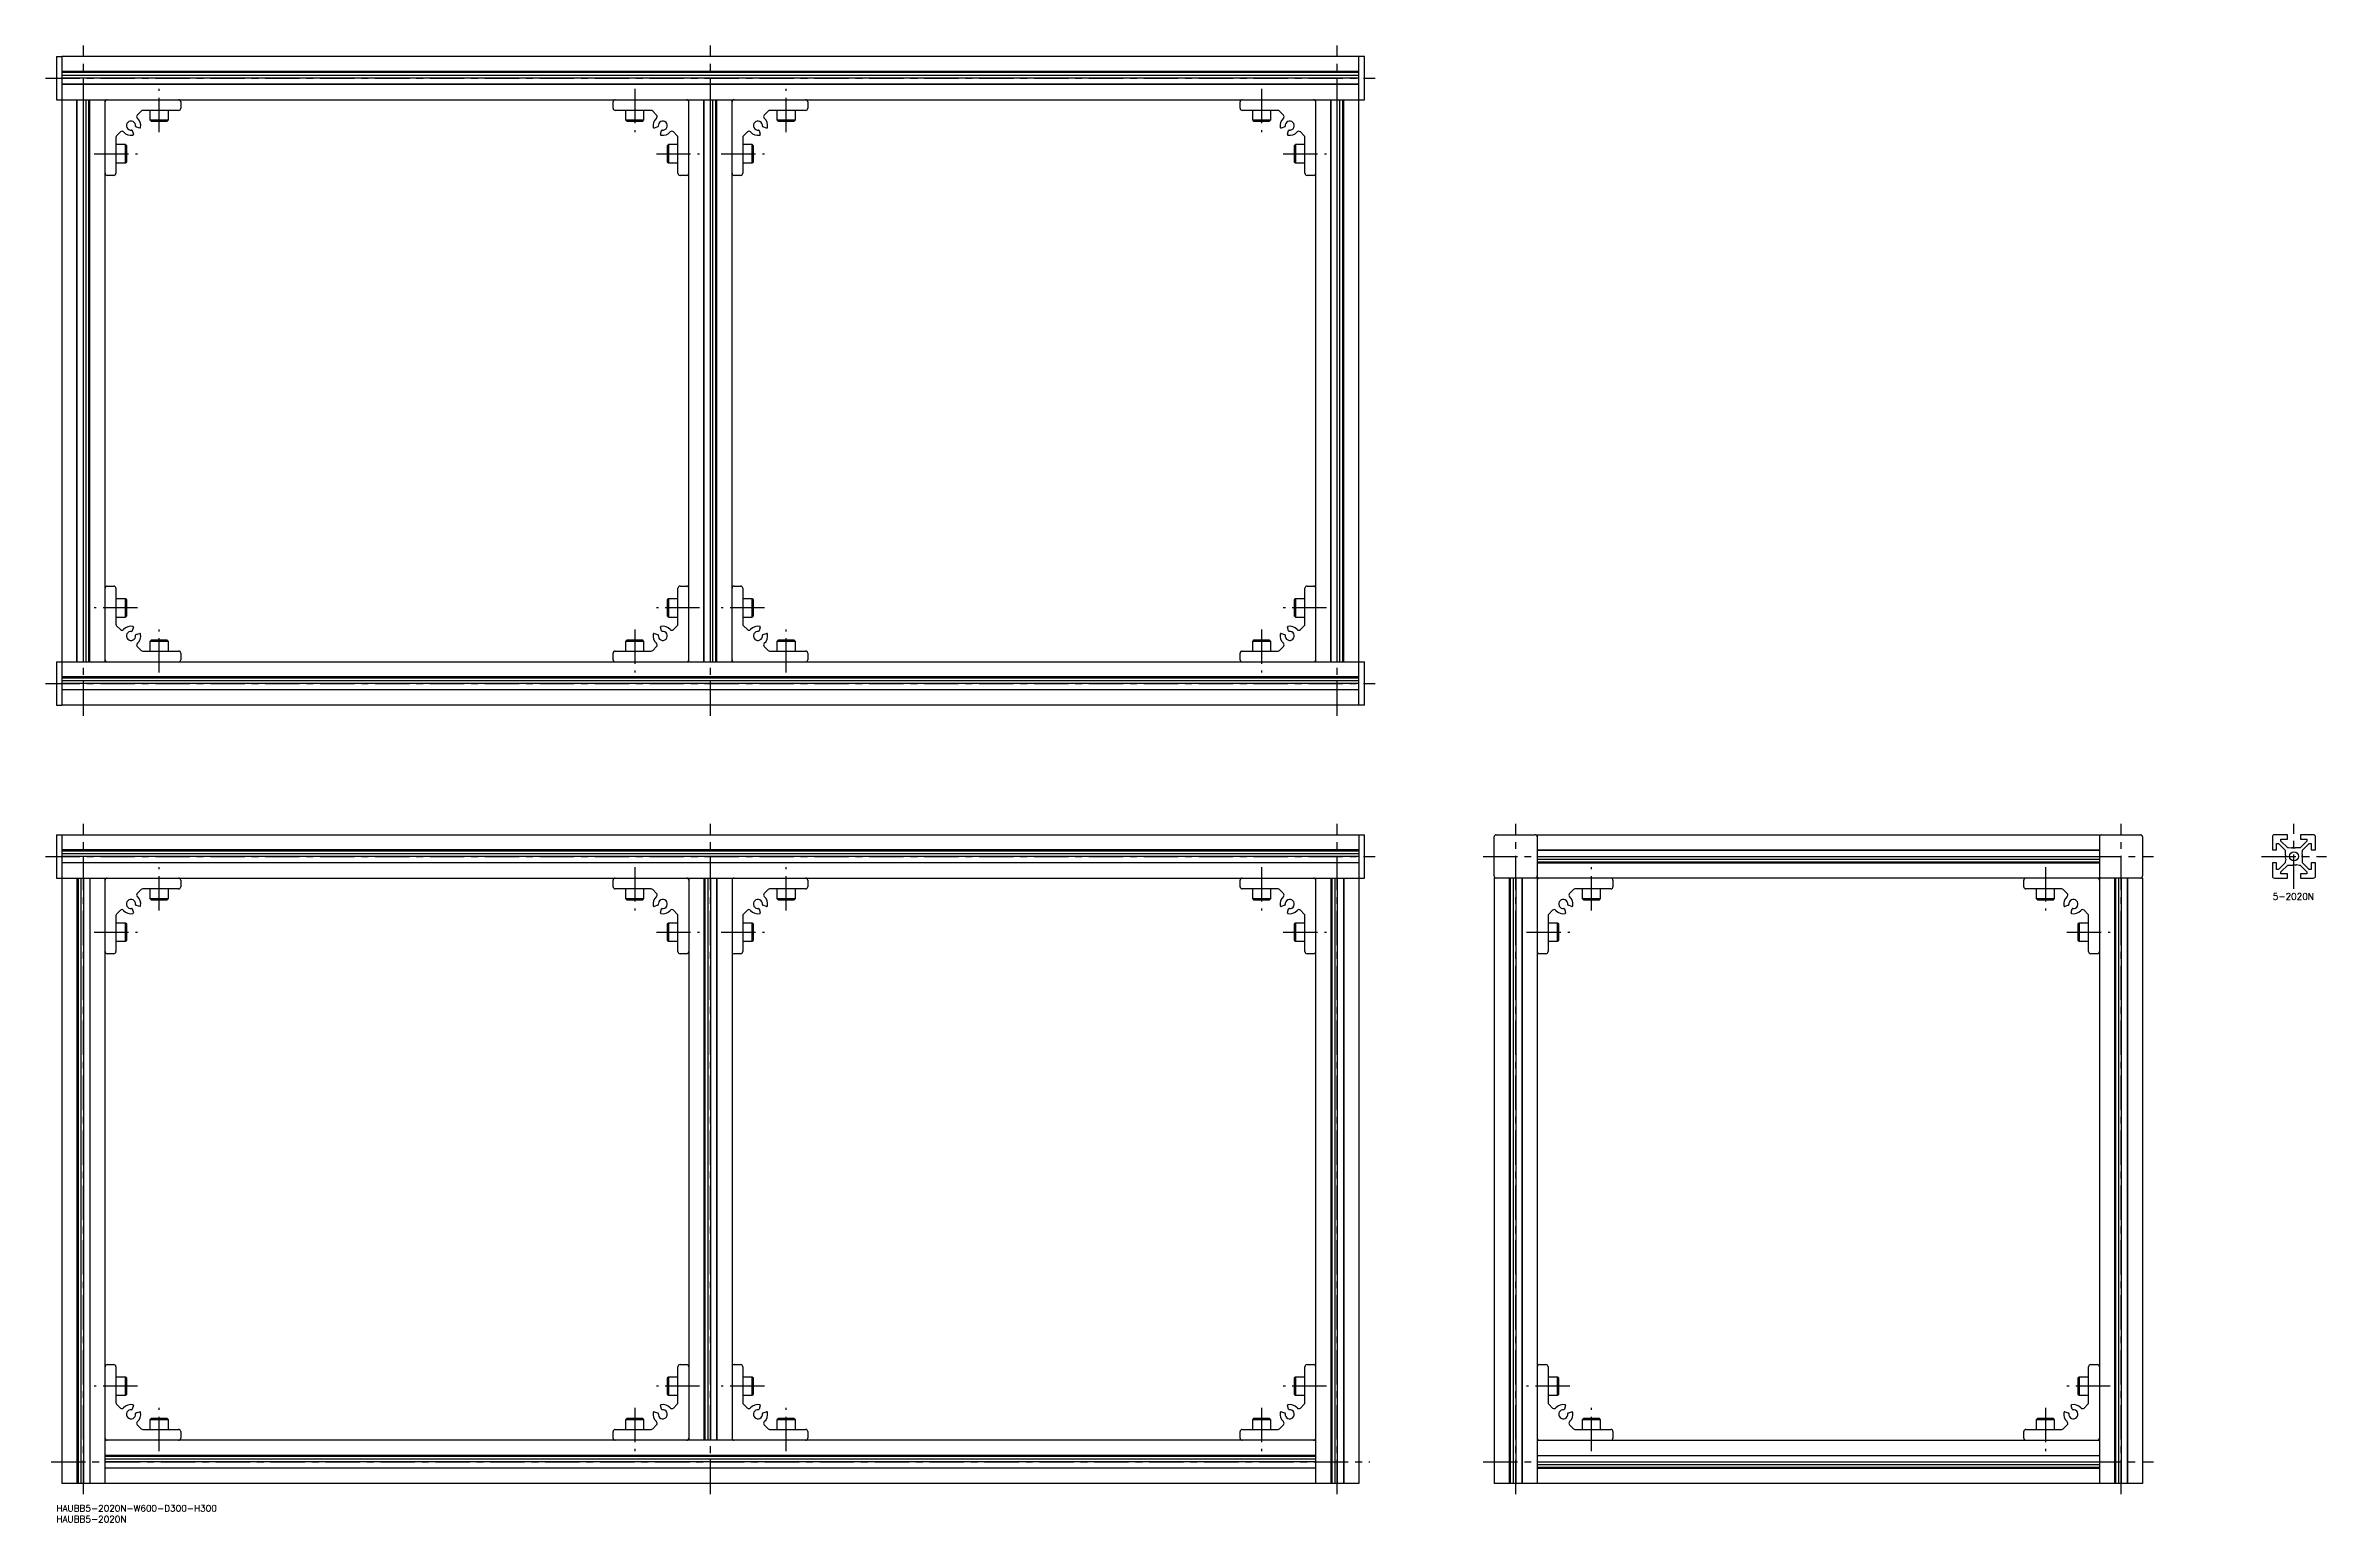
# Model space of a CAD drawing. Extents: x -5 to 1050, y -8 to 675.
import ezdxf

# ---------------------------------------------------------------- set-up
doc = ezdxf.new("R2010")
doc.units = 0
doc.header["$LTSCALE"] = 0.5
doc.linetypes.add('CENTER', pattern=[50.8, 31.75, -6.35, 6.35, -6.35])
for name, color, linetype in [('MSM_CENTER', 1, 'CENTER'), ('MSM_CONTINUOUS', 7, 'CONTINUOUS'), ('MSM_PART_NUMBER', 7, 'CONTINUOUS')]:
    doc.layers.add(name, color=color, linetype=linetype)
doc.styles.get("Standard").update_dxf_attribs({"font": 'txt.shx', "height": 3, "bigfont": 'bigfont.shx'})

# ---------------------------------------------------------------- blocks, each defined once
blk = doc.blocks.new('*U8')
at = {"layer": 'MSM_PART_NUMBER'}
blk.add_text('HAUBB5-2020N-W600-D300-H300', height=3, dxfattribs=at).set_placement((0, -3))
blk = doc.blocks.new('*U9')
at = {"layer": 'MSM_PART_NUMBER'}
blk.add_text('HAUBB5-2020N', height=3, dxfattribs=at).set_placement((0, -8))
blk = doc.blocks.new('*U10')
at = {"layer": 'MSM_PART_NUMBER'}
blk.add_text('5-2020N', height=3, dxfattribs=at).set_placement((1025.2, 280))

msp = doc.modelspace()

# ---------------------------------------------------------------- linework, layer by layer
at = {"layer": 'MSM_CENTER'}
for p, q in [((12.5, 365), (12.5, 675)), ((302.5, 365), (302.5, 675)), ((592.5, 365), (592.5, 675)), ((-5, 660), (610, 660)), ((47.5, 635), (47.5, 655)), ((267.5, 655), (267.5, 635)), ((337.5, 635), (337.5, 655)), ((557.5, 655), (557.5, 635)), ((17.5, 625), (37.5, 625)), ((277.5, 625), (297.5, 625)), ((307.5, 625), (327.5, 625)), ((567.5, 625), (587.5, 625)), ((37.5, 415), (17.5, 415)), ((297.5, 415), (277.5, 415)), ((327.5, 415), (307.5, 415)), ((587.5, 415), (567.5, 415)), ((47.5, 385), (47.5, 405)), ((267.5, 405), (267.5, 385)), ((337.5, 385), (337.5, 405)), ((557.5, 405), (557.5, 385)), ((-5, 380), (610, 380)), ((12.5, 5), (12.5, 315)), ((302.5, 5), (302.5, 315)), ((592.5, 5), (592.5, 315)), ((675, 5), (675, 315)), ((955, 5), (955, 315)), ((1035, 285), (1035, 315)), ((-5, 300), (610, 300)), ((660, 300), (970, 300)), ((1020, 300), (1050, 300)), ((47.5, 275), (47.5, 295)), ((267.5, 295), (267.5, 275)), ((337.5, 275), (337.5, 295)), ((557.5, 295), (557.5, 275)), ((710, 275), (710, 295)), ((920, 295), (920, 275)), ((17.5, 265), (37.5, 265)), ((277.5, 265), (297.5, 265)), ((307.5, 265), (327.5, 265)), ((567.5, 265), (587.5, 265)), ((680, 265), (700, 265)), ((930, 265), (950, 265)), ((37.5, 55), (17.5, 55)), ((297.5, 55), (277.5, 55)), ((327.5, 55), (307.5, 55)), ((587.5, 55), (567.5, 55)), ((700, 55), (680, 55)), ((950, 55), (930, 55)), ((47.5, 25), (47.5, 45)), ((267.5, 45), (267.5, 25)), ((337.5, 25), (337.5, 45)), ((557.5, 45), (557.5, 25)), ((710, 25), (710, 45)), ((920, 45), (920, 25)), ((-2.5, 20), (607.5, 20)), ((660, 20), (970, 20))]:
    msp.add_line(p, q, dxfattribs=at)
at = {"layer": 'MSM_CONTINUOUS'}
for p, q in [((0, 670), (2.5, 670)), ((0, 670), (0, 650)), ((2.5, 670), (2.5, 370)), ((605, 670), (2.5, 670)), ((602.5, 370), (602.5, 670)), ((605, 650), (605, 670)), ((602.5, 663), (2.5, 663)), ((602.5, 662.9), (2.5, 662.9)), ((602.5, 662.5), (2.5, 662.5)), ((602.5, 661.2), (2.5, 661.2)), ((602.5, 660), (2.5, 660)), ((602.5, 657.1), (2.5, 657.1)), ((602.5, 657), (2.5, 657)), ((0, 650), (605, 650)), ((9.5, 390), (9.5, 650)), ((9.6, 390), (9.6, 650)), ((12.5, 390), (12.5, 650)), ((13.7, 390), (13.7, 650)), ((15, 390), (15, 650)), ((15.4, 390), (15.4, 650)), ((15.5, 390), (15.5, 650)), ((22.5, 390), (22.5, 650)), ((39.2, 644.7), (37.4, 642.9)), ((56.5, 645), (39.9, 645)), ((43.2, 645), (43.2, 640.6)), ((51.8, 640.6), (51.8, 645)), ((57.5, 649), (57.5, 646)), ((257.5, 646), (257.5, 649)), ((275.1, 645), (258.5, 645)), ((263.2, 645), (263.2, 640.6)), ((271.7, 640.6), (271.7, 645)), ((277.6, 642.9), (275.8, 644.7)), ((292.5, 390), (292.5, 650)), ((299.5, 390), (299.5, 650)), ((299.6, 390), (299.6, 650)), ((302.5, 390), (302.5, 650)), ((303.7, 390), (303.7, 650)), ((305, 390), (305, 650)), ((305.4, 390), (305.4, 650)), ((305.5, 390), (305.5, 650)), ((312.5, 390), (312.5, 650)), ((329.2, 644.7), (327.4, 642.9)), ((346.5, 645), (329.9, 645)), ((333.2, 645), (333.2, 640.6)), ((341.8, 640.6), (341.8, 645)), ((347.5, 649), (347.5, 646)), ((547.5, 646), (547.5, 649)), ((565.1, 645), (548.5, 645)), ((553.2, 645), (553.2, 640.6)), ((561.7, 640.6), (561.7, 645)), ((567.6, 642.9), (565.8, 644.7)), ((582.5, 390), (582.5, 650)), ((589.5, 390), (589.5, 650)), ((589.6, 390), (589.6, 650)), ((592.5, 390), (592.5, 650)), ((593.7, 390), (593.7, 650)), ((595, 390), (595, 650)), ((595.4, 390), (595.4, 650)), ((595.5, 390), (595.5, 650)), ((29.6, 635.1), (27.8, 633.3)), ((35.1, 635.7), (35.6, 634)), ((38.5, 636.9), (36.8, 637.4)), ((43.2, 640.6), (43.8, 640)), ((43.2, 640.6), (51.8, 640.6)), ((43.8, 640), (51.2, 640)), ((51.2, 640), (51.8, 640.6)), ((263.2, 640.6), (263.8, 640)), ((263.2, 640.6), (271.7, 640.6)), ((263.8, 640), (271.2, 640)), ((271.2, 640), (271.7, 640.6)), ((278.2, 637.4), (276.5, 636.9)), ((279.4, 634), (279.9, 635.7)), ((287.2, 633.3), (285.4, 635.1)), ((319.6, 635.1), (317.8, 633.3)), ((325.1, 635.7), (325.6, 634)), ((328.5, 636.9), (326.8, 637.4)), ((333.2, 640.6), (333.8, 640)), ((333.2, 640.6), (341.8, 640.6)), ((333.8, 640), (341.2, 640)), ((341.2, 640), (341.8, 640.6)), ((553.2, 640.6), (553.8, 640)), ((553.2, 640.6), (561.7, 640.6)), ((553.8, 640), (561.2, 640)), ((561.2, 640), (561.7, 640.6)), ((568.2, 637.4), (566.5, 636.9)), ((569.4, 634), (569.9, 635.7)), ((577.2, 633.3), (575.4, 635.1)), ((27.5, 632.6), (27.5, 616)), ((31.9, 629.2), (27.5, 629.2)), ((32.5, 628.7), (31.9, 629.2)), ((31.9, 620.8), (31.9, 629.2)), ((32.5, 621.3), (32.5, 628.7)), ((283.1, 629.2), (282.5, 628.7)), ((282.5, 628.7), (282.5, 621.3)), ((287.5, 629.2), (283.1, 629.2)), ((283.1, 629.2), (283.1, 620.8)), ((287.5, 616), (287.5, 632.6)), ((317.5, 632.6), (317.5, 616)), ((321.9, 629.2), (317.5, 629.2)), ((322.5, 628.7), (321.9, 629.2)), ((321.9, 620.8), (321.9, 629.2)), ((322.5, 621.3), (322.5, 628.7)), ((573.1, 629.2), (572.5, 628.7)), ((572.5, 628.7), (572.5, 621.3)), ((577.5, 629.2), (573.1, 629.2)), ((573.1, 629.2), (573.1, 620.8)), ((577.5, 616), (577.5, 632.6)), ((26.5, 615), (23.5, 615)), ((27.5, 620.8), (31.9, 620.8)), ((31.9, 620.8), (32.5, 621.3)), ((282.5, 621.3), (283.1, 620.8)), ((283.1, 620.8), (287.5, 620.8)), ((291.5, 615), (288.5, 615)), ((316.5, 615), (313.5, 615)), ((317.5, 620.8), (321.9, 620.8)), ((321.9, 620.8), (322.5, 621.3)), ((572.5, 621.3), (573.1, 620.8)), ((573.1, 620.8), (577.5, 620.8)), ((581.5, 615), (578.5, 615)), ((23.5, 425), (26.5, 425)), ((27.5, 424), (27.5, 407.4)), ((287.5, 407.4), (287.5, 424)), ((288.5, 425), (291.5, 425)), ((313.5, 425), (316.5, 425)), ((317.5, 424), (317.5, 407.4)), ((577.5, 407.4), (577.5, 424)), ((578.5, 425), (581.5, 425)), ((31.9, 419.2), (27.5, 419.2)), ((32.5, 418.7), (31.9, 419.2)), ((31.9, 410.7), (31.9, 419.2)), ((32.5, 411.3), (32.5, 418.7)), ((283.1, 419.2), (282.5, 418.7)), ((282.5, 418.7), (282.5, 411.3)), ((287.5, 419.2), (283.1, 419.2)), ((283.1, 419.2), (283.1, 410.7)), ((321.9, 419.2), (317.5, 419.2)), ((322.5, 418.7), (321.9, 419.2)), ((321.9, 410.7), (321.9, 419.2)), ((322.5, 411.3), (322.5, 418.7)), ((573.1, 419.2), (572.5, 418.7)), ((572.5, 418.7), (572.5, 411.3)), ((577.5, 419.2), (573.1, 419.2)), ((573.1, 419.2), (573.1, 410.7)), ((27.5, 410.7), (31.9, 410.7)), ((27.8, 406.7), (29.6, 404.9)), ((31.9, 410.7), (32.5, 411.3)), ((35.6, 406), (35.1, 404.3)), ((36.8, 402.6), (38.5, 403.1)), ((276.5, 403.1), (278.2, 402.6)), ((279.9, 404.3), (279.4, 406)), ((282.5, 411.3), (283.1, 410.7)), ((283.1, 410.7), (287.5, 410.7)), ((285.4, 404.9), (287.2, 406.7)), ((317.5, 410.7), (321.9, 410.7)), ((317.8, 406.7), (319.6, 404.9)), ((321.9, 410.7), (322.5, 411.3)), ((325.6, 406), (325.1, 404.3)), ((326.8, 402.6), (328.5, 403.1)), ((566.5, 403.1), (568.2, 402.6)), ((569.9, 404.3), (569.4, 406)), ((572.5, 411.3), (573.1, 410.7)), ((573.1, 410.7), (577.5, 410.7)), ((575.4, 404.9), (577.2, 406.7)), ((37.4, 397.1), (39.2, 395.3)), ((39.9, 395), (56.5, 395)), ((43.8, 400), (43.2, 399.4)), ((43.2, 399.4), (43.2, 395)), ((51.8, 399.4), (43.2, 399.4)), ((51.2, 400), (43.8, 400)), ((51.8, 399.4), (51.2, 400)), ((51.8, 395), (51.8, 399.4)), ((57.5, 394), (57.5, 391)), ((257.5, 391), (257.5, 394)), ((258.5, 395), (275.1, 395)), ((263.8, 400), (263.2, 399.4)), ((263.2, 399.4), (263.2, 395)), ((271.7, 399.4), (263.2, 399.4)), ((271.2, 400), (263.8, 400)), ((271.7, 399.4), (271.2, 400)), ((271.7, 395), (271.7, 399.4)), ((275.8, 395.3), (277.6, 397.1)), ((327.4, 397.1), (329.2, 395.3)), ((329.9, 395), (346.5, 395)), ((333.8, 400), (333.2, 399.4)), ((333.2, 399.4), (333.2, 395)), ((341.8, 399.4), (333.2, 399.4)), ((341.2, 400), (333.8, 400)), ((341.8, 399.4), (341.2, 400)), ((341.8, 395), (341.8, 399.4)), ((347.5, 394), (347.5, 391)), ((547.5, 391), (547.5, 394)), ((548.5, 395), (565.1, 395)), ((553.8, 400), (553.2, 399.4)), ((553.2, 399.4), (553.2, 395)), ((561.7, 399.4), (553.2, 399.4)), ((561.2, 400), (553.8, 400)), ((561.7, 399.4), (561.2, 400)), ((561.7, 395), (561.7, 399.4)), ((565.8, 395.3), (567.6, 397.1)), ((0, 390), (605, 390)), ((0, 390), (0, 370)), ((602.5, 383), (2.5, 383)), ((602.5, 382.9), (2.5, 382.9)), ((602.5, 382.5), (2.5, 382.5)), ((602.5, 381.2), (2.5, 381.2)), ((602.5, 380), (2.5, 380)), ((605, 370), (605, 390)), ((0, 370), (2.5, 370)), ((602.5, 377.1), (2.5, 377.1)), ((602.5, 377), (2.5, 377)), ((605, 370), (2.5, 370)), ((0, 310), (0, 290)), ((0, 310), (605, 310)), ((2.5, 310), (2.5, 290)), ((602.5, 310), (602.5, 10)), ((605, 290), (605, 310)), ((665, 291), (665, 309)), ((666, 310), (684, 310)), ((685, 310), (685, 10)), ((685, 310), (945, 310)), ((945, 310), (945, 10)), ((946, 310), (964, 310)), ((965, 309), (965, 291)), ((1025, 309), (1025, 303)), ((1032, 310), (1026, 310)), ((1027, 303), (1027, 306)), ((1027, 306), (1027.9, 306)), ((1027.9, 306), (1031, 302.9)), ((1029, 307.1), (1029, 308)), ((1029, 308), (1032, 308)), ((1032.1, 304), (1029, 307.1)), ((1032, 308), (1032, 310)), ((1041, 307.1), (1037.9, 304)), ((1044, 310), (1038, 310)), ((1038, 310), (1038, 308)), ((1038, 308), (1041, 308)), ((1039, 302.9), (1042.1, 306)), ((1041, 308), (1041, 307.1)), ((1042.1, 306), (1043, 306)), ((1043, 306), (1043, 303)), ((1045, 303), (1045, 309)), ((602.5, 303), (2.5, 303)), ((602.5, 302.9), (2.5, 302.9)), ((602.5, 302.5), (2.5, 302.5)), ((602.5, 301.2), (2.5, 301.2)), ((602.5, 300), (2.5, 300)), ((602.5, 297.1), (2.5, 297.1)), ((602.5, 297), (2.5, 297)), ((685, 303), (945, 303)), ((685, 302.9), (945, 302.9)), ((685, 300), (945, 300)), ((685, 298.8), (945, 298.8)), ((685, 297.5), (945, 297.5)), ((685, 297.1), (945, 297.1)), ((685, 297), (945, 297)), ((1025, 303), (1027, 303)), ((1027, 297), (1025, 297)), ((1025, 297), (1025, 291)), ((1027, 294), (1027, 297)), ((1031, 297.1), (1027.9, 294)), ((1029, 292.9), (1032.1, 296)), ((1031, 302.9), (1031, 300.7)), ((1031.2, 298.8), (1031, 297.5)), ((1031, 297.5), (1031, 297.1)), ((1031.1, 300.4), (1031.3, 300)), ((1031.3, 300), (1031.1, 299.6)), ((1031.1, 299.1), (1031.2, 298.8)), ((1032.5, 304), (1032.1, 304)), ((1032.1, 296), (1034.3, 296)), ((1033.8, 303.8), (1032.5, 304)), ((1034.1, 303.9), (1033.8, 303.8)), ((1035, 303.7), (1034.6, 303.9)), ((1034.6, 296.1), (1035, 296.3)), ((1035.4, 303.9), (1035, 303.7)), ((1035, 296.3), (1035.4, 296.1)), ((1037.9, 304), (1035.7, 304)), ((1035.9, 296.1), (1036.2, 296.2)), ((1036.2, 296.2), (1037.5, 296)), ((1037.5, 296), (1037.9, 296)), ((1037.9, 296), (1041, 292.9)), ((1038.7, 300), (1038.9, 300.4)), ((1038.9, 299.6), (1038.7, 300)), ((1038.8, 301.2), (1039, 302.5)), ((1038.9, 300.9), (1038.8, 301.2)), ((1039, 302.5), (1039, 302.9)), ((1039, 297.1), (1039, 299.3)), ((1042.1, 294), (1039, 297.1)), ((1043, 303), (1045, 303)), ((1045, 297), (1043, 297)), ((1043, 297), (1043, 294)), ((1045, 291), (1045, 297)), ((0, 290), (605, 290)), ((2.5, 290), (2.5, 10)), ((9.5, 290), (9.5, 10)), ((9.6, 290), (9.6, 10)), ((10, 290), (10, 10)), ((11.3, 290), (11.3, 10)), ((12.5, 290), (12.5, 10)), ((15.4, 290), (15.4, 10)), ((15.5, 290), (15.5, 10)), ((22.5, 10), (22.5, 290)), ((56.5, 285), (39.9, 285)), ((43.2, 285), (43.2, 280.6)), ((51.8, 280.6), (51.8, 285)), ((57.5, 289), (57.5, 286)), ((257.5, 286), (257.5, 289)), ((275.1, 285), (258.5, 285)), ((263.2, 285), (263.2, 280.6)), ((271.7, 280.6), (271.7, 285)), ((292.5, 290), (292.5, 30)), ((299.5, 290), (299.5, 30)), ((299.6, 290), (299.6, 30)), ((300, 290), (300, 30)), ((301.3, 290), (301.3, 30)), ((302.5, 290), (302.5, 30)), ((305.4, 290), (305.4, 30)), ((305.5, 290), (305.5, 30)), ((312.5, 290), (312.5, 30)), ((346.5, 285), (329.9, 285)), ((333.2, 285), (333.2, 280.6)), ((341.8, 280.6), (341.8, 285)), ((347.5, 289), (347.5, 286)), ((547.5, 286), (547.5, 289)), ((565.1, 285), (548.5, 285)), ((553.2, 285), (553.2, 280.6)), ((561.7, 280.6), (561.7, 285)), ((582.5, 10), (582.5, 290)), ((589.5, 290), (589.5, 10)), ((589.6, 290), (589.6, 10)), ((590, 290), (590, 10)), ((591.3, 290), (591.3, 10)), ((592.5, 290), (592.5, 10)), ((595.4, 290), (595.4, 10)), ((595.5, 290), (595.5, 10)), ((965, 290), (665, 290)), ((665, 290), (665, 10)), ((672, 290), (672, 10)), ((672.1, 290), (672.1, 10)), ((672.5, 290), (672.5, 10)), ((673.8, 290), (673.8, 10)), ((675, 290), (675, 10)), ((677.9, 290), (677.9, 10)), ((678, 290), (678, 10)), ((719, 285), (702.4, 285)), ((705.8, 285), (705.8, 280.6)), ((714.2, 280.6), (714.2, 285)), ((720, 289), (720, 286)), ((910, 286), (910, 289)), ((927.6, 285), (911, 285)), ((915.8, 285), (915.8, 280.6)), ((924.2, 280.6), (924.2, 285)), ((952, 290), (952, 10)), ((952.1, 290), (952.1, 10)), ((952.5, 290), (952.5, 10)), ((953.8, 290), (953.8, 10)), ((955, 290), (955, 10)), ((957.9, 290), (957.9, 10)), ((958, 290), (958, 10)), ((965, 290), (965, 10)), ((1026, 290), (1032, 290)), ((1027.9, 294), (1027, 294)), ((1029, 292), (1029, 292.9)), ((1032, 292), (1029, 292)), ((1032, 290), (1032, 292)), ((1038, 292), (1038, 290)), ((1041, 292), (1038, 292)), ((1038, 290), (1044, 290)), ((1041, 292.9), (1041, 292)), ((1043, 294), (1042.1, 294)), ((29.6, 275.1), (27.8, 273.3)), ((35.1, 275.7), (35.6, 274)), ((38.5, 276.9), (36.8, 277.4)), ((39.2, 284.7), (37.4, 282.9)), ((43.2, 280.6), (43.8, 280)), ((43.2, 280.6), (51.8, 280.6)), ((43.8, 280), (51.2, 280)), ((51.2, 280), (51.8, 280.6)), ((263.2, 280.6), (263.8, 280)), ((263.2, 280.6), (271.7, 280.6)), ((263.8, 280), (271.2, 280)), ((271.2, 280), (271.7, 280.6)), ((277.6, 282.9), (275.8, 284.7)), ((278.2, 277.4), (276.5, 276.9)), ((279.4, 274), (279.9, 275.7)), ((287.2, 273.3), (285.4, 275.1)), ((319.6, 275.1), (317.8, 273.3)), ((325.1, 275.7), (325.6, 274)), ((328.5, 276.9), (326.8, 277.4)), ((329.2, 284.7), (327.4, 282.9)), ((333.2, 280.6), (333.8, 280)), ((333.2, 280.6), (341.8, 280.6)), ((333.8, 280), (341.2, 280)), ((341.2, 280), (341.8, 280.6)), ((553.2, 280.6), (553.8, 280)), ((553.2, 280.6), (561.7, 280.6)), ((553.8, 280), (561.2, 280)), ((561.2, 280), (561.7, 280.6)), ((567.6, 282.9), (565.8, 284.7)), ((568.2, 277.4), (566.5, 276.9)), ((569.4, 274), (569.9, 275.7)), ((577.2, 273.3), (575.4, 275.1)), ((692.1, 275.1), (690.3, 273.3)), ((697.6, 275.7), (698.1, 274)), ((701, 276.9), (699.3, 277.4)), ((701.7, 284.7), (699.9, 282.9)), ((705.8, 280.6), (706.3, 280)), ((705.8, 280.6), (714.2, 280.6)), ((706.3, 280), (713.7, 280)), ((713.7, 280), (714.2, 280.6)), ((915.8, 280.6), (916.3, 280)), ((915.8, 280.6), (924.2, 280.6)), ((916.3, 280), (923.7, 280)), ((923.7, 280), (924.2, 280.6)), ((930.1, 282.9), (928.3, 284.7)), ((930.7, 277.4), (929, 276.9)), ((931.9, 274), (932.4, 275.7)), ((939.7, 273.3), (937.9, 275.1)), ((27.5, 272.6), (27.5, 256)), ((31.9, 269.2), (27.5, 269.2)), ((32.5, 268.7), (31.9, 269.2)), ((31.9, 260.8), (31.9, 269.2)), ((32.5, 261.3), (32.5, 268.7)), ((283.1, 269.2), (282.5, 268.7)), ((282.5, 268.7), (282.5, 261.3)), ((287.5, 269.2), (283.1, 269.2)), ((283.1, 269.2), (283.1, 260.8)), ((287.5, 256), (287.5, 272.6)), ((317.5, 272.6), (317.5, 256)), ((321.9, 269.2), (317.5, 269.2)), ((322.5, 268.7), (321.9, 269.2)), ((321.9, 260.8), (321.9, 269.2)), ((322.5, 261.3), (322.5, 268.7)), ((573.1, 269.2), (572.5, 268.7)), ((572.5, 268.7), (572.5, 261.3)), ((577.5, 269.2), (573.1, 269.2)), ((573.1, 269.2), (573.1, 260.8)), ((577.5, 256), (577.5, 272.6)), ((690, 272.6), (690, 256)), ((694.4, 269.2), (690, 269.2)), ((695, 268.7), (694.4, 269.2)), ((694.4, 260.8), (694.4, 269.2)), ((695, 261.3), (695, 268.7)), ((935.6, 269.2), (935, 268.7)), ((935, 268.7), (935, 261.3)), ((940, 269.2), (935.6, 269.2)), ((935.6, 269.2), (935.6, 260.8)), ((940, 256), (940, 272.6)), ((26.5, 255), (23.5, 255)), ((27.5, 260.8), (31.9, 260.8)), ((31.9, 260.8), (32.5, 261.3)), ((282.5, 261.3), (283.1, 260.8)), ((283.1, 260.8), (287.5, 260.8)), ((291.5, 255), (288.5, 255)), ((316.5, 255), (313.5, 255)), ((317.5, 260.8), (321.9, 260.8)), ((321.9, 260.8), (322.5, 261.3)), ((572.5, 261.3), (573.1, 260.8)), ((573.1, 260.8), (577.5, 260.8)), ((581.5, 255), (578.5, 255)), ((689, 255), (686, 255)), ((690, 260.8), (694.4, 260.8)), ((694.4, 260.8), (695, 261.3)), ((935, 261.3), (935.6, 260.8)), ((935.6, 260.8), (940, 260.8)), ((944, 255), (941, 255)), ((23.5, 65), (26.5, 65)), ((27.5, 64), (27.5, 47.4)), ((287.5, 47.4), (287.5, 64)), ((288.5, 65), (291.5, 65)), ((313.5, 65), (316.5, 65)), ((317.5, 64), (317.5, 47.4)), ((577.5, 47.4), (577.5, 64)), ((578.5, 65), (581.5, 65)), ((686, 65), (689, 65)), ((690, 64), (690, 47.4)), ((940, 47.4), (940, 64)), ((941, 65), (944, 65)), ((31.9, 59.2), (27.5, 59.2)), ((32.5, 58.7), (31.9, 59.2)), ((31.9, 50.8), (31.9, 59.2)), ((32.5, 51.3), (32.5, 58.7)), ((283.1, 59.2), (282.5, 58.7)), ((282.5, 58.7), (282.5, 51.3)), ((287.5, 59.2), (283.1, 59.2)), ((283.1, 59.2), (283.1, 50.8)), ((321.9, 59.2), (317.5, 59.2)), ((322.5, 58.7), (321.9, 59.2)), ((321.9, 50.8), (321.9, 59.2)), ((322.5, 51.3), (322.5, 58.7)), ((573.1, 59.2), (572.5, 58.7)), ((572.5, 58.7), (572.5, 51.3)), ((577.5, 59.2), (573.1, 59.2)), ((573.1, 59.2), (573.1, 50.8)), ((694.4, 59.2), (690, 59.2)), ((695, 58.7), (694.4, 59.2)), ((694.4, 50.8), (694.4, 59.2)), ((695, 51.3), (695, 58.7)), ((935.6, 59.2), (935, 58.7)), ((935, 58.7), (935, 51.3)), ((940, 59.2), (935.6, 59.2)), ((935.6, 59.2), (935.6, 50.8)), ((27.5, 50.8), (31.9, 50.8)), ((27.8, 46.7), (29.6, 44.9)), ((31.9, 50.8), (32.5, 51.3)), ((35.6, 46), (35.1, 44.3)), ((36.8, 42.6), (38.5, 43.1)), ((276.5, 43.1), (278.2, 42.6)), ((279.9, 44.3), (279.4, 46)), ((282.5, 51.3), (283.1, 50.8)), ((283.1, 50.8), (287.5, 50.8)), ((285.4, 44.9), (287.2, 46.7)), ((317.5, 50.8), (321.9, 50.8)), ((317.8, 46.7), (319.6, 44.9)), ((321.9, 50.8), (322.5, 51.3)), ((325.6, 46), (325.1, 44.3)), ((326.8, 42.6), (328.5, 43.1)), ((566.5, 43.1), (568.2, 42.6)), ((569.9, 44.3), (569.4, 46)), ((572.5, 51.3), (573.1, 50.8)), ((573.1, 50.8), (577.5, 50.8)), ((575.4, 44.9), (577.2, 46.7)), ((690, 50.8), (694.4, 50.8)), ((690.3, 46.7), (692.1, 44.9)), ((694.4, 50.8), (695, 51.3)), ((698.1, 46), (697.6, 44.3)), ((699.3, 42.6), (701, 43.1)), ((929, 43.1), (930.7, 42.6)), ((932.4, 44.3), (931.9, 46)), ((935, 51.3), (935.6, 50.8)), ((935.6, 50.8), (940, 50.8)), ((937.9, 44.9), (939.7, 46.7)), ((37.4, 37.1), (39.2, 35.3)), ((39.9, 35), (56.5, 35)), ((43.8, 40), (43.2, 39.4)), ((43.2, 39.4), (43.2, 35)), ((51.8, 39.4), (43.2, 39.4)), ((51.2, 40), (43.8, 40)), ((51.8, 39.4), (51.2, 40)), ((51.8, 35), (51.8, 39.4)), ((57.5, 34), (57.5, 31)), ((257.5, 31), (257.5, 34)), ((258.5, 35), (275.1, 35)), ((263.8, 40), (263.2, 39.4)), ((263.2, 39.4), (263.2, 35)), ((271.7, 39.4), (263.2, 39.4)), ((271.2, 40), (263.8, 40)), ((271.7, 39.4), (271.2, 40)), ((271.7, 35), (271.7, 39.4)), ((275.8, 35.3), (277.6, 37.1)), ((327.4, 37.1), (329.2, 35.3)), ((329.9, 35), (346.5, 35)), ((333.8, 40), (333.2, 39.4)), ((333.2, 39.4), (333.2, 35)), ((341.8, 39.4), (333.2, 39.4)), ((341.2, 40), (333.8, 40)), ((341.8, 39.4), (341.2, 40)), ((341.8, 35), (341.8, 39.4)), ((347.5, 34), (347.5, 31)), ((547.5, 31), (547.5, 34)), ((548.5, 35), (565.1, 35)), ((553.8, 40), (553.2, 39.4)), ((553.2, 39.4), (553.2, 35)), ((561.7, 39.4), (553.2, 39.4)), ((561.2, 40), (553.8, 40)), ((561.7, 39.4), (561.2, 40)), ((561.7, 35), (561.7, 39.4)), ((565.8, 35.3), (567.6, 37.1)), ((699.9, 37.1), (701.7, 35.3)), ((702.4, 35), (719, 35)), ((706.3, 40), (705.8, 39.4)), ((705.8, 39.4), (705.8, 35)), ((714.2, 39.4), (705.8, 39.4)), ((713.7, 40), (706.3, 40)), ((714.2, 39.4), (713.7, 40)), ((714.2, 35), (714.2, 39.4)), ((720, 34), (720, 31)), ((910, 31), (910, 34)), ((911, 35), (927.6, 35)), ((916.3, 40), (915.8, 39.4)), ((915.8, 39.4), (915.8, 35)), ((924.2, 39.4), (915.8, 39.4)), ((923.7, 40), (916.3, 40)), ((924.2, 39.4), (923.7, 40)), ((924.2, 35), (924.2, 39.4)), ((928.3, 35.3), (930.1, 37.1)), ((582.5, 30), (22.5, 30)), ((582.5, 23), (22.5, 23)), ((582.5, 22.9), (22.5, 22.9)), ((582.5, 22.5), (22.5, 22.5)), ((582.5, 21.2), (22.5, 21.2)), ((685, 30), (945, 30)), ((685, 23), (945, 23)), ((685, 22.9), (945, 22.9)), ((582.5, 20), (22.5, 20)), ((582.5, 17.1), (22.5, 17.1)), ((582.5, 17), (22.5, 17)), ((685, 20), (945, 20)), ((685, 18.8), (945, 18.8)), ((685, 17.5), (945, 17.5)), ((685, 17.1), (945, 17.1)), ((685, 17), (945, 17)), ((602.5, 10), (2.5, 10)), ((965, 10), (665, 10))]:
    msp.add_line(p, q, dxfattribs=at)
msp.add_circle((1035, 300), 2.1, dxfattribs=at)
for centre, radius, start, end in [((23.5, 649), 1, 90, 180), ((39.9, 644), 1, 90, 135), ((56.5, 649), 1, 0, 90), ((56.5, 646), 1, 270, 0), ((258.5, 649), 1, 90, 180), ((258.5, 646), 1, 180, 270), ((275.1, 644), 1, 45, 90), ((291.5, 649), 1, 0, 90), ((313.5, 649), 1, 90, 180), ((329.9, 644), 1, 90, 135), ((346.5, 649), 1, 0, 90), ((346.5, 646), 1, 270, 0), ((548.5, 649), 1, 90, 180), ((548.5, 646), 1, 180, 270), ((565.1, 644), 1, 45, 90), ((581.5, 649), 1, 0, 90), ((28.5, 632.6), 1, 135, 180), ((30.3, 634.4), 1, 40.6809, 135), ((34.5, 638), 4.5, 220.6809, 280.904), ((34.5, 638), 2.1, 352.1808, 277.8192), ((34.8, 635.6), 0.3, 15, 97.8192), ((35.3, 633.9), 0.3, 280.904, 15), ((36.9, 637.7), 0.3, 172.1808, 255), ((38.1, 642.2), 1, 135, 229.3191), ((34.5, 638), 4.5, 349.096, 49.3191), ((38.6, 637.2), 0.3, 255, 349.0961), ((280.5, 638), 4.5, 130.6809, 190.904), ((276.4, 637.2), 0.3, 190.904, 285), ((276.9, 642.2), 1, 310.6809, 45), ((278.1, 637.7), 0.3, 285, 7.8192), ((280.5, 638), 2.1, 262.1808, 187.8192), ((279.7, 633.9), 0.3, 165, 259.0961), ((280.5, 638), 4.5, 259.096, 319.3191), ((280.2, 635.6), 0.3, 82.1808, 165), ((284.7, 634.4), 1, 45, 139.3191), ((286.5, 632.6), 1, 0, 45), ((318.5, 632.6), 1, 135, 180), ((320.3, 634.4), 1, 40.6809, 135), ((324.5, 638), 4.5, 220.6809, 280.904), ((324.5, 638), 2.1, 352.1808, 277.8192), ((324.8, 635.6), 0.3, 15, 97.8192), ((325.3, 633.9), 0.3, 280.904, 15), ((326.9, 637.7), 0.3, 172.1808, 255), ((328.1, 642.2), 1, 135, 229.3191), ((324.5, 638), 4.5, 349.096, 49.3191), ((328.6, 637.2), 0.3, 255, 349.0961), ((570.5, 638), 4.5, 130.6809, 190.904), ((566.4, 637.2), 0.3, 190.904, 285), ((566.9, 642.2), 1, 310.6809, 45), ((568.1, 637.7), 0.3, 285, 7.8192), ((570.5, 638), 2.1, 262.1808, 187.8192), ((569.7, 633.9), 0.3, 165, 259.0961), ((570.5, 638), 4.5, 259.096, 319.3191), ((570.2, 635.6), 0.3, 82.1808, 165), ((574.7, 634.4), 1, 45, 139.3191), ((576.5, 632.6), 1, 0, 45), ((23.5, 616), 1, 180, 270), ((26.5, 616), 1, 270, 0), ((288.5, 616), 1, 180, 270), ((291.5, 616), 1, 270, 0), ((313.5, 616), 1, 180, 270), ((316.5, 616), 1, 270, 0), ((578.5, 616), 1, 180, 270), ((581.5, 616), 1, 270, 0), ((23.5, 424), 1, 90, 180), ((26.5, 424), 1, 0, 90), ((288.5, 424), 1, 90, 180), ((291.5, 424), 1, 0, 90), ((313.5, 424), 1, 90, 180), ((316.5, 424), 1, 0, 90), ((578.5, 424), 1, 90, 180), ((581.5, 424), 1, 0, 90), ((28.5, 407.4), 1, 180, 225), ((30.3, 405.6), 1, 225, 319.3191), ((34.5, 402), 4.5, 79.096, 139.3191), ((34.5, 402), 2.1, 82.1808, 7.8192), ((34.8, 404.4), 0.3, 262.1808, 345), ((35.3, 406.1), 0.3, 345, 79.0961), ((36.9, 402.3), 0.3, 105, 187.8192), ((34.5, 402), 4.5, 310.6809, 10.904), ((38.6, 402.8), 0.3, 10.904, 105), ((280.5, 402), 4.5, 169.096, 229.3191), ((276.4, 402.8), 0.3, 75, 169.0961), ((278.1, 402.3), 0.3, 352.1808, 75), ((280.5, 402), 2.1, 172.1808, 97.8192), ((279.7, 406.1), 0.3, 100.904, 195), ((280.5, 402), 4.5, 40.6809, 100.904), ((280.2, 404.4), 0.3, 195, 277.8192), ((284.7, 405.6), 1, 220.6809, 315), ((286.5, 407.4), 1, 315, 0), ((318.5, 407.4), 1, 180, 225), ((320.3, 405.6), 1, 225, 319.3191), ((324.5, 402), 4.5, 79.096, 139.3191), ((324.5, 402), 2.1, 82.1808, 7.8192), ((324.8, 404.4), 0.3, 262.1808, 345), ((325.3, 406.1), 0.3, 345, 79.0961), ((326.9, 402.3), 0.3, 105, 187.8192), ((324.5, 402), 4.5, 310.6809, 10.904), ((328.6, 402.8), 0.3, 10.904, 105), ((570.5, 402), 4.5, 169.096, 229.3191), ((566.4, 402.8), 0.3, 75, 169.0961), ((568.1, 402.3), 0.3, 352.1808, 75), ((570.5, 402), 2.1, 172.1808, 97.8192), ((569.7, 406.1), 0.3, 100.904, 195), ((570.5, 402), 4.5, 40.6809, 100.904), ((570.2, 404.4), 0.3, 195, 277.8192), ((574.7, 405.6), 1, 220.6809, 315), ((576.5, 407.4), 1, 315, 0), ((23.5, 391), 1, 180, 270), ((38.1, 397.8), 1, 130.6809, 225), ((39.9, 396), 1, 225, 270), ((56.5, 394), 1, 0, 90), ((56.5, 391), 1, 270, 0), ((258.5, 394), 1, 90, 180), ((258.5, 391), 1, 180, 270), ((275.1, 396), 1, 270, 315), ((276.9, 397.8), 1, 315, 49.3191), ((291.5, 391), 1, 270, 0), ((313.5, 391), 1, 180, 270), ((328.1, 397.8), 1, 130.6809, 225), ((329.9, 396), 1, 225, 270), ((346.5, 394), 1, 0, 90), ((346.5, 391), 1, 270, 0), ((548.5, 394), 1, 90, 180), ((548.5, 391), 1, 180, 270), ((565.1, 396), 1, 270, 315), ((566.9, 397.8), 1, 315, 49.3191), ((581.5, 391), 1, 270, 0), ((666, 309), 1, 90, 180), ((684, 309), 1, 0, 90), ((946, 309), 1, 90, 180), ((964, 309), 1, 0, 90), ((1026, 309), 1, 90, 180), ((1044, 309), 1, 0, 90), ((1031.5, 300.7), 0.5, 180, 210), ((1031.5, 299.3), 0.5, 150, 210), ((1034.3, 303.5), 0.5, 60, 120), ((1034.3, 296.5), 0.5, 270, 300), ((1035.7, 303.5), 0.5, 90, 120), ((1035.7, 296.5), 0.5, 240, 300), ((1038.5, 300.7), 0.5, 330, 30), ((1038.5, 299.3), 0.5, 0, 30), ((23.5, 289), 1, 90, 180), ((39.9, 284), 1, 90, 135), ((56.5, 289), 1, 0, 90), ((56.5, 286), 1, 270, 0), ((258.5, 289), 1, 90, 180), ((258.5, 286), 1, 180, 270), ((275.1, 284), 1, 45, 90), ((291.5, 289), 1, 0, 90), ((313.5, 289), 1, 90, 180), ((329.9, 284), 1, 90, 135), ((346.5, 289), 1, 0, 90), ((346.5, 286), 1, 270, 0), ((548.5, 289), 1, 90, 180), ((548.5, 286), 1, 180, 270), ((565.1, 284), 1, 45, 90), ((581.5, 289), 1, 0, 90), ((666, 291), 1, 180, 270), ((684, 291), 1, 270, 0), ((686, 289), 1, 90, 180), ((702.4, 284), 1, 90, 135), ((719, 289), 1, 0, 90), ((719, 286), 1, 270, 0), ((911, 289), 1, 90, 180), ((911, 286), 1, 180, 270), ((927.6, 284), 1, 45, 90), ((944, 289), 1, 0, 90), ((946, 291), 1, 180, 270), ((964, 291), 1, 270, 0), ((1026, 291), 1, 180, 270), ((1044, 291), 1, 270, 0), ((30.3, 274.4), 1, 40.6809, 135), ((34.5, 278), 4.5, 220.6809, 280.904), ((34.5, 278), 2.1, 352.1808, 277.8192), ((34.8, 275.6), 0.3, 15, 97.8192), ((36.9, 277.7), 0.3, 172.1808, 255), ((38.1, 282.2), 1, 135, 229.3191), ((34.5, 278), 4.5, 349.096, 49.3191), ((38.6, 277.2), 0.3, 255, 349.0961), ((280.5, 278), 4.5, 130.6809, 190.904), ((276.4, 277.2), 0.3, 190.904, 285), ((276.9, 282.2), 1, 310.6809, 45), ((278.1, 277.7), 0.3, 285, 7.8192), ((280.5, 278), 2.1, 262.1808, 187.8192), ((280.5, 278), 4.5, 259.096, 319.3191), ((280.2, 275.6), 0.3, 82.1808, 165), ((284.7, 274.4), 1, 45, 139.3191), ((320.3, 274.4), 1, 40.6809, 135), ((324.5, 278), 4.5, 220.6809, 280.904), ((324.5, 278), 2.1, 352.1808, 277.8192), ((324.8, 275.6), 0.3, 15, 97.8192), ((326.9, 277.7), 0.3, 172.1808, 255), ((328.1, 282.2), 1, 135, 229.3191), ((324.5, 278), 4.5, 349.096, 49.3191), ((328.6, 277.2), 0.3, 255, 349.0961), ((570.5, 278), 4.5, 130.6809, 190.904), ((566.4, 277.2), 0.3, 190.904, 285), ((566.9, 282.2), 1, 310.6809, 45), ((568.1, 277.7), 0.3, 285, 7.8192), ((570.5, 278), 2.1, 262.1808, 187.8192), ((570.5, 278), 4.5, 259.096, 319.3191), ((570.2, 275.6), 0.3, 82.1808, 165), ((574.7, 274.4), 1, 45, 139.3191), ((692.8, 274.4), 1, 40.6809, 135), ((697, 278), 4.5, 220.6809, 280.904), ((697, 278), 2.1, 352.1808, 277.8192), ((697.3, 275.6), 0.3, 15, 97.8192), ((699.4, 277.7), 0.3, 172.1808, 255), ((700.6, 282.2), 1, 135, 229.3191), ((697, 278), 4.5, 349.096, 49.3191), ((701.1, 277.2), 0.3, 255, 349.0961), ((933, 278), 4.5, 130.6809, 190.904), ((928.9, 277.2), 0.3, 190.904, 285), ((929.4, 282.2), 1, 310.6809, 45), ((930.6, 277.7), 0.3, 285, 7.8192), ((933, 278), 2.1, 262.1808, 187.8192), ((933, 278), 4.5, 259.096, 319.3191), ((932.7, 275.6), 0.3, 82.1808, 165), ((937.2, 274.4), 1, 45, 139.3191), ((28.5, 272.6), 1, 135, 180), ((35.3, 273.9), 0.3, 280.904, 15), ((279.7, 273.9), 0.3, 165, 259.0961), ((286.5, 272.6), 1, 0, 45), ((318.5, 272.6), 1, 135, 180), ((325.3, 273.9), 0.3, 280.904, 15), ((569.7, 273.9), 0.3, 165, 259.0961), ((576.5, 272.6), 1, 0, 45), ((691, 272.6), 1, 135, 180), ((697.8, 273.9), 0.3, 280.904, 15), ((932.2, 273.9), 0.3, 165, 259.0961), ((939, 272.6), 1, 0, 45), ((23.5, 256), 1, 180, 270), ((26.5, 256), 1, 270, 0), ((288.5, 256), 1, 180, 270), ((291.5, 256), 1, 270, 0), ((313.5, 256), 1, 180, 270), ((316.5, 256), 1, 270, 0), ((578.5, 256), 1, 180, 270), ((581.5, 256), 1, 270, 0), ((686, 256), 1, 180, 270), ((689, 256), 1, 270, 0), ((941, 256), 1, 180, 270), ((944, 256), 1, 270, 0), ((23.5, 64), 1, 90, 180), ((26.5, 64), 1, 0, 90), ((288.5, 64), 1, 90, 180), ((291.5, 64), 1, 0, 90), ((313.5, 64), 1, 90, 180), ((316.5, 64), 1, 0, 90), ((578.5, 64), 1, 90, 180), ((581.5, 64), 1, 0, 90), ((686, 64), 1, 90, 180), ((689, 64), 1, 0, 90), ((941, 64), 1, 90, 180), ((944, 64), 1, 0, 90), ((28.5, 47.4), 1, 180, 225), ((30.3, 45.6), 1, 225, 319.3191), ((34.5, 42), 4.5, 79.096, 139.3191), ((34.5, 42), 2.1, 82.1808, 7.8192), ((34.8, 44.4), 0.3, 262.1808, 345), ((35.3, 46.1), 0.3, 345, 79.0961), ((36.9, 42.3), 0.3, 105, 187.8192), ((34.5, 42), 4.5, 310.6809, 10.904), ((38.6, 42.8), 0.3, 10.904, 105), ((280.5, 42), 4.5, 169.096, 229.3191), ((276.4, 42.8), 0.3, 75, 169.0961), ((278.1, 42.3), 0.3, 352.1808, 75), ((280.5, 42), 2.1, 172.1808, 97.8192), ((279.7, 46.1), 0.3, 100.904, 195), ((280.5, 42), 4.5, 40.6809, 100.904), ((280.2, 44.4), 0.3, 195, 277.8192), ((284.7, 45.6), 1, 220.6809, 315), ((286.5, 47.4), 1, 315, 0), ((318.5, 47.4), 1, 180, 225), ((320.3, 45.6), 1, 225, 319.3191), ((324.5, 42), 4.5, 79.096, 139.3191), ((324.5, 42), 2.1, 82.1808, 7.8192), ((324.8, 44.4), 0.3, 262.1808, 345), ((325.3, 46.1), 0.3, 345, 79.0961), ((326.9, 42.3), 0.3, 105, 187.8192), ((324.5, 42), 4.5, 310.6809, 10.904), ((328.6, 42.8), 0.3, 10.904, 105), ((570.5, 42), 4.5, 169.096, 229.3191), ((566.4, 42.8), 0.3, 75, 169.0961), ((568.1, 42.3), 0.3, 352.1808, 75), ((570.5, 42), 2.1, 172.1808, 97.8192), ((569.7, 46.1), 0.3, 100.904, 195), ((570.5, 42), 4.5, 40.6809, 100.904), ((570.2, 44.4), 0.3, 195, 277.8192), ((574.7, 45.6), 1, 220.6809, 315), ((576.5, 47.4), 1, 315, 0), ((691, 47.4), 1, 180, 225), ((692.8, 45.6), 1, 225, 319.3191), ((697, 42), 4.5, 79.096, 139.3191), ((697, 42), 2.1, 82.1808, 7.8192), ((697.3, 44.4), 0.3, 262.1808, 345), ((697.8, 46.1), 0.3, 345, 79.0961), ((699.4, 42.3), 0.3, 105, 187.8192), ((697, 42), 4.5, 310.6809, 10.904), ((701.1, 42.8), 0.3, 10.904, 105), ((933, 42), 4.5, 169.096, 229.3191), ((928.9, 42.8), 0.3, 75, 169.0961), ((930.6, 42.3), 0.3, 352.1808, 75), ((933, 42), 2.1, 172.1808, 97.8192), ((932.2, 46.1), 0.3, 100.904, 195), ((933, 42), 4.5, 40.6809, 100.904), ((932.7, 44.4), 0.3, 195, 277.8192), ((937.2, 45.6), 1, 220.6809, 315), ((939, 47.4), 1, 315, 0), ((38.1, 37.8), 1, 130.6809, 225), ((39.9, 36), 1, 225, 270), ((56.5, 34), 1, 0, 90), ((258.5, 34), 1, 90, 180), ((275.1, 36), 1, 270, 315), ((276.9, 37.8), 1, 315, 49.3191), ((328.1, 37.8), 1, 130.6809, 225), ((329.9, 36), 1, 225, 270), ((346.5, 34), 1, 0, 90), ((548.5, 34), 1, 90, 180), ((565.1, 36), 1, 270, 315), ((566.9, 37.8), 1, 315, 49.3191), ((700.6, 37.8), 1, 130.6809, 225), ((702.4, 36), 1, 225, 270), ((719, 34), 1, 0, 90), ((911, 34), 1, 90, 180), ((927.6, 36), 1, 270, 315), ((929.4, 37.8), 1, 315, 49.3191), ((23.5, 31), 1, 180, 270), ((56.5, 31), 1, 270, 0), ((258.5, 31), 1, 180, 270), ((291.5, 31), 1, 270, 0), ((313.5, 31), 1, 180, 270), ((346.5, 31), 1, 270, 0), ((548.5, 31), 1, 180, 270), ((581.5, 31), 1, 270, 0), ((686, 31), 1, 180, 270), ((719, 31), 1, 270, 0), ((911, 31), 1, 180, 270), ((944, 31), 1, 270, 0)]:
    msp.add_arc(centre, radius, start, end, dxfattribs=at)

# ---------------------------------------------------------------- block references
for name in ['*U10', '*U8', '*U9']:
    msp.add_blockref(name, (0, 0), dxfattribs=at)

doc.saveas('drawing.dxf')
